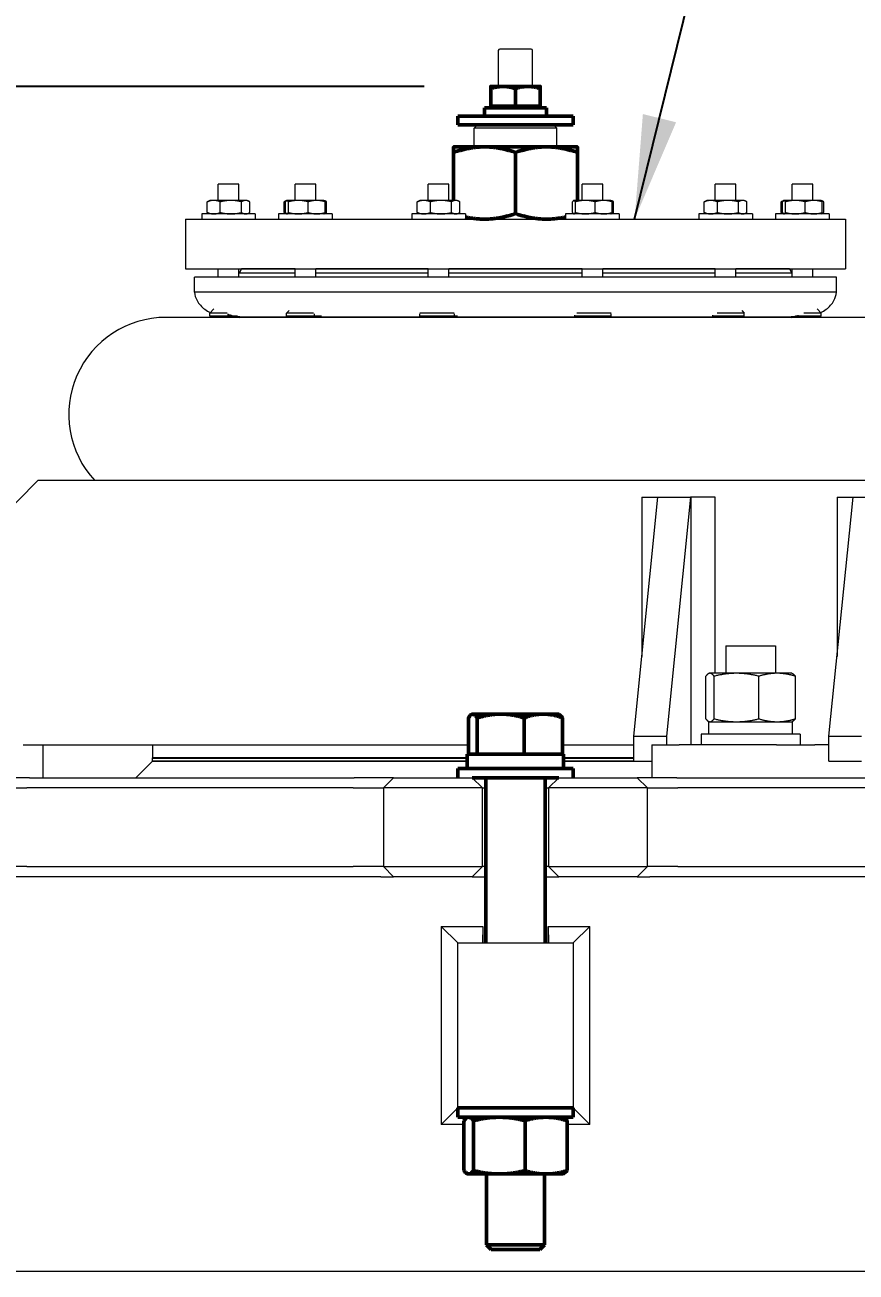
# Model space of a CAD drawing. Header units: inches. Extents: x 20 to 536, y 8 to 344.
# Drawn here: x 417.58 to 430.17, y 143.8 to 162.68 of the extents above; entities that cross this region are included whole.
import ezdxf

# ---------------------------------------------------------------- set-up
doc = ezdxf.new("R2010")
doc.units = ezdxf.units.IN
doc.header["$LTSCALE"] = 16
doc.header["$MEASUREMENT"] = 0
for name, color, linetype, lineweight in [('Dimension (ANSI)', 7, 'Continuous', 25), ('Symbol', 7, 'Continuous', 25), ('Visible (ANSI)', 7, 'Continuous', 50)]:
    doc.layers.add(name, color=color, linetype=linetype, lineweight=lineweight)
doc.styles.add('Standard D-E', font='arial.ttf')
doc.dimstyles.new('Default D-E$7', dxfattribs={"dimscale": 16, "dimtxt": 0.15, "dimasz": 0.098425, "dimexe": 0.125, "dimexo": 0.0625, "dimgap": 0.031496, "dimtad": 0, "dimtih": 1, "dimtoh": 1, "dimrnd": 1e-08, "dimzin": 4, "dimdsep": 46, "dimtxsty": 'Standard D-E', "dimcen": 0.09, "dimdle": 0.393701, "dimclrd": 256, "dimclre": 256, "dimclrt": 256, "dimadec": 0, "dimazin": 1, "dimtfac": 1, "dimtofl": 0, "dimtmove": 0, "dimatfit": 3, "dimfxl": 1, "dimtolj": 1, "dimtzin": 4, "dimlwd": -1, "dimlwe": -1, "dimarcsym": 0})
doc.dimstyles.new('in [mm] D-E NeptuneBenson', dxfattribs={"dimscale": 16, "dimtxt": 0.15, "dimasz": 0.098425, "dimexe": 0.125, "dimexo": 0.063, "dimgap": 0.031496, "dimtad": 0, "dimtih": 1, "dimtoh": 1, "dimdec": 4, "dimrnd": 1e-08, "dimzin": 3, "dimdsep": 46, "dimlunit": 5, "dimtxsty": 'Standard D-E', "dimcen": 0.09, "dimdle": 0.393701, "dimclrd": 256, "dimclre": 256, "dimclrt": 256, "dimadec": 1, "dimazin": 1, "dimtfac": 1, "dimtofl": 0, "dimtmove": 0, "dimatfit": 3, "dimfxl": 1, "dimfrac": 1, "dimtolj": 1, "dimtzin": 4, "dimlwd": -1, "dimlwe": -1, "dimarcsym": 0})

# ---------------------------------------------------------------- blocks, each defined once
blk = doc.blocks.new('*D27')
at = {"layer": 'Defpoints', "color": 0, "transparency": 16777216}
for p in [(353.894, 161.752), (424.634, 161.752), (399.432, 64.26)]:
    blk.add_point(p, dxfattribs=at)
at = {"layer": 'Dimension (ANSI)', "transparency": 16777216}
for p, q in [((423.626, 161.752), (351.894, 161.752)), ((353.894, 160.177), (353.894, 118.735)), ((353.894, 65.835), (353.894, 101.408)), ((398.424, 64.26), (351.894, 64.26))]:
    blk.add_line(p, q, dxfattribs=at)
for points in [[(353.632, 160.177), (354.157, 160.177), (353.894, 161.752)], [(353.632, 65.835), (354.157, 65.835), (353.894, 64.26)]]:
    blk.add_solid(points, dxfattribs=at)
at = {"layer": 'Dimension (ANSI)', "transparency": 16777216, "char_height": 2.4, "attachment_point": 5, "style": 'Standard D-E'}
for s, insert in [('\\A1; \\fArial|b0|i0;97{\\H1x;\\S1#2;} in', (353.894, 113.006)), ('\\A1;[2461.5 mm]{\\P\\fArial|b0|i0;SHIPPING HEIGHT\\P\\fArial|b0|i0;REF.}', (353.894, 104.342))]:
    blk.add_mtext(s, dxfattribs=dict(at, insert=insert))

msp = doc.modelspace()

# ---------------------------------------------------------------- linework, layer by layer
at = {"layer": 'Visible (ANSI)', "linetype": 'Continuous', "lineweight": 18}
for p, q in [((424.74907, 162.294933), (424.74907, 161.752164)), ((425.24845, 162.315813), (424.76995, 162.315813)), ((425.26933, 161.752164), (425.26933, 162.294933)), ((424.4342, 161.17016), (424.3842, 161.12016)), ((425.6342, 161.12016), (424.3842, 161.12016)), ((424.3842, 160.8373), (424.3842, 161.12016)), ((425.5842, 161.17016), (425.6342, 161.12016)), ((425.6342, 160.8373), (425.6342, 161.12016)), ((420.818784, 160.2733), (420.506284, 160.2733)), ((420.506284, 160.0263), (420.506284, 160.2733)), ((420.818784, 160.0263), (420.818784, 160.2733)), ((421.983469, 160.2733), (421.670969, 160.2733)), ((421.670969, 160.0263), (421.670969, 160.2733)), ((421.983469, 160.0263), (421.983469, 160.2733)), ((424.000764, 160.2733), (423.688264, 160.2733)), ((423.688264, 160.0263), (423.688264, 160.2733)), ((424.000764, 160.0263), (424.000764, 160.2733)), ((426.330135, 160.2733), (426.017635, 160.2733)), ((426.017635, 160.0263), (426.017635, 160.2733)), ((426.330135, 160.0263), (426.330135, 160.2733)), ((428.34743, 160.2733), (428.03493, 160.2733)), ((428.03493, 160.0263), (428.03493, 160.2733)), ((428.34743, 160.0263), (428.34743, 160.2733)), ((429.512116, 160.2733), (429.199616, 160.2733)), ((429.199616, 160.0263), (429.199616, 160.2733)), ((429.512116, 160.0263), (429.512116, 160.2733)), ((420.340266, 159.843607), (420.340266, 160.005993)), ((420.381034, 160.0263), (420.35784, 160.015485)), ((420.439205, 160.0263), (420.381034, 160.0263)), ((420.699277, 160.0263), (420.439205, 160.0263)), ((420.538143, 159.843607), (420.538143, 160.005993)), ((420.922606, 160.0263), (420.699277, 160.0263)), ((420.86041, 159.843607), (420.86041, 160.005993)), ((420.944034, 160.0263), (420.922606, 160.0263)), ((420.944034, 160.0263), (420.967227, 160.015485)), ((420.984801, 159.843607), (420.984801, 160.005993)), ((421.504952, 159.843607), (421.504952, 160.005993)), ((421.54329, 160.025168), (421.522526, 160.015485)), ((421.526914, 159.843607), (421.526914, 160.005993)), ((421.545719, 160.0263), (421.54329, 160.025168)), ((421.548128, 160.0263), (421.545719, 160.0263)), ((421.719494, 160.0263), (421.548128, 160.0263)), ((421.569341, 159.843607), (421.569341, 160.005993)), ((421.998586, 160.0263), (421.719494, 160.0263)), ((421.869647, 159.843607), (421.869647, 160.005993)), ((422.108719, 160.0263), (421.998586, 160.0263)), ((422.108719, 160.0263), (422.111148, 160.025168)), ((422.111148, 160.025168), (422.131913, 160.015485)), ((422.127525, 159.843607), (422.127525, 160.005993)), ((422.149487, 159.843607), (422.149487, 160.005993)), ((423.522247, 159.843607), (423.522247, 160.005993)), ((423.563014, 160.0263), (423.539821, 160.015485)), ((423.621185, 160.0263), (423.563014, 160.0263)), ((423.881257, 160.0263), (423.621185, 160.0263)), ((423.720124, 159.843607), (423.720124, 160.005993)), ((424.104586, 160.0263), (423.881257, 160.0263)), ((424.042391, 159.843607), (424.042391, 160.005993)), ((424.126014, 160.0263), (424.104586, 160.0263)), ((424.126014, 160.0263), (424.149207, 160.015485)), ((424.166781, 159.843607), (424.166781, 160.005993)), ((425.87358, 159.843607), (425.87358, 160.005993)), ((425.892385, 160.0263), (425.889956, 160.025168)), ((425.894794, 160.0263), (425.892385, 160.0263)), ((426.06616, 160.0263), (425.894794, 160.0263)), ((425.916007, 159.843607), (425.916007, 160.005993)), ((426.345252, 160.0263), (426.06616, 160.0263)), ((426.216313, 159.843607), (426.216313, 160.005993)), ((426.455385, 160.0263), (426.345252, 160.0263)), ((426.455385, 160.0263), (426.457815, 160.025168)), ((426.457815, 160.025168), (426.478579, 160.015485)), ((426.474191, 159.843607), (426.474191, 160.005993)), ((426.496153, 159.843607), (426.496153, 160.005993)), ((427.868913, 159.843607), (427.868913, 160.005993)), ((427.90968, 160.0263), (427.886487, 160.015485)), ((427.967851, 160.0263), (427.90968, 160.0263)), ((428.227923, 160.0263), (427.967851, 160.0263)), ((428.06679, 159.843607), (428.06679, 160.005993)), ((428.451252, 160.0263), (428.227923, 160.0263)), ((428.389057, 159.843607), (428.389057, 160.005993)), ((428.47268, 160.0263), (428.451252, 160.0263)), ((428.47268, 160.0263), (428.495874, 160.015485)), ((428.513448, 159.843607), (428.513448, 160.005993)), ((429.033599, 159.843607), (429.033599, 160.005993)), ((429.071937, 160.025168), (429.051173, 160.015485)), ((429.055561, 159.843607), (429.055561, 160.005993)), ((429.074366, 160.0263), (429.071937, 160.025168)), ((429.076774, 160.0263), (429.074366, 160.0263)), ((429.248141, 160.0263), (429.076774, 160.0263)), ((429.097988, 159.843607), (429.097988, 160.005993)), ((429.527232, 160.0263), (429.248141, 160.0263)), ((429.398293, 159.843607), (429.398293, 160.005993)), ((429.637366, 160.0263), (429.527232, 160.0263)), ((429.637366, 160.0263), (429.639795, 160.025168)), ((429.639795, 160.025168), (429.660559, 160.015485)), ((429.656171, 159.843607), (429.656171, 160.005993)), ((429.678133, 159.843607), (429.678133, 160.005993)), ((421.068534, 159.8233), (420.256534, 159.8233)), ((420.256534, 159.8233), (420.256534, 159.7433)), ((420.381034, 159.8233), (420.35784, 159.834116)), ((420.944034, 159.8233), (420.967227, 159.834116)), ((421.068534, 159.8233), (421.068534, 159.7433)), ((422.233219, 159.8233), (421.421219, 159.8233)), ((421.421219, 159.8233), (421.421219, 159.7433)), ((421.54329, 159.824433), (421.522526, 159.834116)), ((421.545719, 159.8233), (421.54329, 159.824433)), ((422.108719, 159.8233), (422.111148, 159.824433)), ((422.111148, 159.824433), (422.131913, 159.834116)), ((422.233219, 159.8233), (422.233219, 159.7433)), ((424.250514, 159.8233), (423.438514, 159.8233)), ((423.438514, 159.8233), (423.438514, 159.7433)), ((423.563014, 159.8233), (423.539821, 159.834116)), ((424.126014, 159.8233), (424.149207, 159.834116)), ((424.250514, 159.8233), (424.250514, 159.7433)), ((426.579885, 159.8233), (425.767885, 159.8233)), ((425.767885, 159.8233), (425.767885, 159.7433)), ((425.892385, 159.8233), (425.889956, 159.824433)), ((426.455385, 159.8233), (426.457815, 159.824433)), ((426.457815, 159.824433), (426.478579, 159.834116)), ((426.579885, 159.8233), (426.579885, 159.7433)), ((428.59718, 159.8233), (427.78518, 159.8233)), ((427.78518, 159.8233), (427.78518, 159.7433)), ((427.90968, 159.8233), (427.886487, 159.834116)), ((428.47268, 159.8233), (428.495874, 159.834116)), ((428.59718, 159.8233), (428.59718, 159.7433)), ((429.761866, 159.8233), (428.949866, 159.8233)), ((428.949866, 159.8233), (428.949866, 159.7433)), ((429.071937, 159.824433), (429.051173, 159.834116)), ((429.074366, 159.8233), (429.071937, 159.824433)), ((429.637366, 159.8233), (429.639795, 159.824433)), ((429.639795, 159.824433), (429.660559, 159.834116)), ((429.761866, 159.8233), (429.761866, 159.7433)), ((420.0092, 159.7433), (430.0092, 159.7433)), ((420.0092, 159.7433), (420.0092, 158.9933)), ((430.0092, 159.7433), (430.0092, 158.9933)), ((420.0092, 158.9933), (430.0092, 158.9933)), ((429.8692, 158.8653), (420.1492, 158.8653)), ((420.1492, 158.637103), (420.1492, 158.8653)), ((420.506284, 158.8653), (420.506284, 158.9933)), ((420.818784, 158.8653), (420.818784, 158.9933)), ((420.860091, 158.990161), (420.823037, 158.925982)), ((421.670969, 158.925982), (420.823037, 158.925982)), ((421.670969, 158.990161), (420.860091, 158.990161)), ((421.670969, 158.8653), (421.670969, 158.9933)), ((421.983469, 158.8653), (421.983469, 158.9933)), ((423.688264, 158.990161), (421.983469, 158.990161)), ((423.688264, 158.925982), (421.983469, 158.925982)), ((423.688264, 158.8653), (423.688264, 158.9933)), ((424.000764, 158.8653), (424.000764, 158.9933)), ((426.017635, 158.990161), (424.000764, 158.990161)), ((426.017635, 158.925982), (424.000764, 158.925982)), ((424.26595, 158.990161), (424.26595, 158.9933)), ((425.75245, 158.990161), (425.75245, 158.9933)), ((426.017635, 158.8653), (426.017635, 158.9933)), ((426.330135, 158.8653), (426.330135, 158.9933)), ((428.03493, 158.990161), (426.330135, 158.990161)), ((428.03493, 158.925982), (426.330135, 158.925982)), ((428.03493, 158.8653), (428.03493, 158.9933)), ((428.34743, 158.8653), (428.34743, 158.9933)), ((429.158309, 158.990161), (428.34743, 158.990161)), ((429.195362, 158.925982), (428.34743, 158.925982)), ((429.158309, 158.990161), (429.195362, 158.925982)), ((429.199616, 158.8653), (429.199616, 158.9933)), ((429.512116, 158.8653), (429.512116, 158.9933)), ((429.8692, 158.637103), (429.8692, 158.8653)), ((429.8692, 158.637103), (420.1492, 158.637103)), ((430.303521, 158.25614), (419.714879, 158.25614)), ((420.438538, 158.386368), (420.378534, 158.317341)), ((420.643114, 158.317341), (420.378534, 158.317341)), ((420.378534, 158.2733), (420.378534, 158.317341)), ((420.657555, 158.2733), (420.378534, 158.2733)), ((420.657555, 158.2733), (420.657555, 158.311707)), ((420.674, 158.2653), (420.79986, 158.2653)), ((420.740836, 158.2733), (420.680322, 158.2733)), ((420.740836, 158.285642), (420.740836, 158.2733)), ((420.798744, 158.2733), (420.740836, 158.2733)), ((420.845293, 158.2653), (421.882316, 158.2653)), ((421.57961, 158.359203), (421.543219, 158.317341)), ((421.952069, 158.317341), (421.543219, 158.317341)), ((421.543219, 158.2733), (421.543219, 158.317341)), ((421.964886, 158.2733), (421.543219, 158.2733)), ((421.964886, 158.2733), (421.964886, 158.311707)), ((422.031527, 158.2733), (421.964886, 158.2733)), ((422.006441, 158.2653), (423.802618, 158.2653)), ((422.031527, 158.285642), (422.031527, 158.2733)), ((422.069783, 158.2733), (422.031527, 158.2733)), ((423.560514, 158.2733), (423.560514, 158.309841)), ((424.087938, 158.2733), (423.560514, 158.2733)), ((424.08018, 158.317341), (423.561179, 158.317341)), ((423.972177, 158.2653), (426.046223, 158.2653)), ((424.087938, 158.2733), (424.087938, 158.311707)), ((424.120083, 158.2733), (424.087938, 158.2733)), ((424.120083, 158.285642), (424.120083, 158.2733)), ((424.128436, 158.2733), (424.120083, 158.2733)), ((425.900893, 158.288149), (425.900893, 158.2733)), ((426.457842, 158.2733), (425.900893, 158.2733)), ((426.457221, 158.317341), (425.93822, 158.317341)), ((426.215781, 158.2653), (428.011958, 158.2653)), ((426.457842, 158.2733), (426.457842, 158.311707)), ((427.993913, 158.288149), (427.993913, 158.2733)), ((428.47518, 158.2733), (427.993913, 158.2733)), ((428.47518, 158.317341), (428.066331, 158.317341)), ((428.136083, 158.2653), (429.173107, 158.2653)), ((428.43879, 158.359203), (428.47518, 158.317341)), ((428.47518, 158.2733), (428.47518, 158.317341)), ((429.21854, 158.2653), (429.3444, 158.2653)), ((429.287182, 158.2733), (429.250167, 158.2733)), ((429.287182, 158.288149), (429.287182, 158.2733)), ((429.639866, 158.2733), (429.287182, 158.2733)), ((429.639866, 158.317341), (429.375286, 158.317341)), ((429.579862, 158.386368), (429.639866, 158.317341)), ((429.639866, 158.2733), (429.639866, 158.317341)), ((415.311208, 153.28516), (417.774064, 155.78516)), ((441.018138, 155.78516), (417.774064, 155.78516)), ((426.80209, 151.91516), (427.166174, 155.53516)), ((426.923577, 155.53516), (427.166174, 155.53516)), ((426.923577, 155.53516), (426.923577, 153.123079)), ((427.166174, 155.53516), (427.658745, 155.53516)), ((427.658745, 155.53516), (427.294661, 151.91516)), ((427.670338, 155.53516), (427.658745, 155.53516)), ((428.031863, 155.53516), (427.670338, 155.53516)), ((427.670338, 151.78516), (427.670338, 155.53516)), ((428.031863, 152.86716), (428.031863, 155.53516)), ((429.757518, 151.91516), (430.121602, 155.53516)), ((429.879005, 155.53516), (430.121602, 155.53516)), ((429.879005, 155.53516), (429.879005, 153.123079)), ((430.121602, 155.53516), (430.614173, 155.53516)), ((428.195029, 153.28516), (428.945029, 153.28516)), ((428.195029, 153.28516), (428.195029, 152.86716)), ((428.945029, 153.28516), (428.945029, 152.86716)), ((427.891865, 152.178247), (427.891865, 152.822074)), ((427.945029, 152.86716), (427.935388, 152.862664)), ((427.954524, 152.86716), (427.945029, 152.86716)), ((428.356267, 152.86716), (427.954524, 152.86716)), ((428.017184, 152.178247), (428.017184, 152.822074)), ((428.971772, 152.86716), (428.356267, 152.86716)), ((428.695349, 152.178247), (428.695349, 152.822074)), ((429.195029, 152.86716), (428.971772, 152.86716)), ((429.195029, 152.86716), (429.204671, 152.862664)), ((429.248194, 152.178247), (429.248194, 152.822074)), ((427.945029, 152.13316), (427.935388, 152.137656)), ((427.937529, 152.13316), (429.202529, 152.13316)), ((427.937529, 151.94516), (427.937529, 152.13316)), ((429.195029, 152.13316), (429.204671, 152.137656)), ((429.202529, 151.94516), (429.202529, 152.13316)), ((426.80209, 151.91516), (427.294661, 151.91516)), ((426.80209, 151.53516), (426.80209, 151.91516)), ((427.294661, 151.91516), (427.294661, 151.78516)), ((429.320029, 151.94516), (427.820029, 151.94516)), ((427.820029, 151.94516), (427.820029, 151.78516)), ((429.320029, 151.94516), (429.320029, 151.78516)), ((429.757518, 151.91516), (430.250089, 151.91516)), ((429.757518, 151.53516), (429.757518, 151.91516)), ((417.552407, 151.78516), (424.296897, 151.78516)), ((417.852948, 151.78516), (417.852948, 151.28516)), ((419.5092, 151.78516), (419.5092, 151.57516)), ((425.721503, 151.78516), (426.80209, 151.78516)), ((427.072561, 151.78516), (427.486692, 151.78516)), ((427.072561, 151.78516), (427.072561, 151.28516)), ((428.964406, 151.78516), (427.486692, 151.78516)), ((428.964406, 151.78516), (429.542846, 151.78516)), ((429.757518, 151.78516), (429.542846, 151.78516)), ((419.5092, 151.53516), (419.2592, 151.28516)), ((424.2797, 151.58516), (419.5092, 151.58516)), ((419.5092, 151.53516), (419.5092, 151.58516)), ((424.2797, 151.57516), (419.5092, 151.57516)), ((419.5092, 151.53516), (424.2797, 151.53516)), ((419.5092, 151.53516), (424.2797, 151.53516)), ((424.2797, 151.53516), (419.5092, 151.53516)), ((426.80209, 151.58516), (425.7387, 151.58516)), ((426.80209, 151.57516), (425.7387, 151.57516)), ((425.7387, 151.53516), (426.80209, 151.53516)), ((425.7387, 151.53516), (426.80209, 151.53516)), ((426.80209, 151.53516), (425.7387, 151.53516)), ((426.80209, 151.53516), (427.072561, 151.53516)), ((429.757518, 151.53516), (430.250089, 151.53516)), ((417.646901, 151.28516), (416.861273, 151.28516)), ((417.646901, 151.28516), (422.565665, 151.28516)), ((423.1642, 151.28516), (422.565665, 151.28516)), ((423.0092, 151.13016), (423.1642, 151.28516)), ((423.1642, 151.28516), (423.980906, 151.28516)), ((423.980906, 151.28516), (424.256873, 151.28516)), ((424.256873, 151.28516), (424.3542, 151.28516)), ((424.5092, 151.13016), (424.3542, 151.28516)), ((425.5092, 151.13016), (425.6642, 151.28516)), ((425.6642, 151.28516), (425.761527, 151.28516)), ((425.761527, 151.28516), (426.037494, 151.28516)), ((426.037494, 151.28516), (426.8542, 151.28516)), ((427.452734, 151.28516), (426.8542, 151.28516)), ((427.0092, 151.13016), (426.8542, 151.28516)), ((427.452734, 151.28516), (432.371499, 151.28516)), ((417.006925, 151.13016), (417.606641, 151.13016)), ((422.552303, 151.13016), (417.606641, 151.13016)), ((422.552303, 151.13016), (423.0092, 151.13016)), ((423.975716, 151.13016), (423.0092, 151.13016)), ((423.0092, 151.13016), (423.0092, 149.94016)), ((424.253075, 151.13016), (423.975716, 151.13016)), ((424.5092, 151.13016), (424.253075, 151.13016)), ((424.5092, 151.13016), (424.5617, 151.13016)), ((424.5092, 149.94016), (424.5092, 151.13016)), ((425.4567, 151.13016), (425.5092, 151.13016)), ((425.765324, 151.13016), (425.5092, 151.13016)), ((425.5092, 151.13016), (425.5092, 149.94016)), ((426.042684, 151.13016), (425.765324, 151.13016)), ((427.0092, 151.13016), (426.042684, 151.13016)), ((427.0092, 151.13016), (427.466096, 151.13016)), ((427.0092, 149.94016), (427.0092, 151.13016)), ((432.411759, 151.13016), (427.466096, 151.13016)), ((417.606641, 149.94016), (417.006925, 149.94016)), ((417.606641, 149.94016), (422.552303, 149.94016)), ((423.0092, 149.94016), (422.552303, 149.94016)), ((423.0092, 149.94016), (423.975716, 149.94016)), ((423.0092, 149.94016), (423.1642, 149.78516)), ((423.975716, 149.94016), (424.253075, 149.94016)), ((424.253075, 149.94016), (424.5092, 149.94016)), ((424.5092, 149.94016), (424.3542, 149.78516)), ((424.5617, 149.94016), (424.5092, 149.94016)), ((425.5092, 149.94016), (425.4567, 149.94016)), ((425.5092, 149.94016), (425.765324, 149.94016)), ((425.5092, 149.94016), (425.6642, 149.78516)), ((425.765324, 149.94016), (426.042684, 149.94016)), ((426.042684, 149.94016), (427.0092, 149.94016)), ((427.0092, 149.94016), (426.8542, 149.78516)), ((427.466096, 149.94016), (427.0092, 149.94016)), ((427.466096, 149.94016), (432.411759, 149.94016)), ((422.971892, 149.78516), (417.20055, 149.78516)), ((422.971892, 149.78516), (423.1642, 149.78516)), ((423.980906, 149.78516), (423.1642, 149.78516)), ((424.256873, 149.78516), (423.980906, 149.78516)), ((424.3542, 149.78516), (424.256873, 149.78516)), ((424.3542, 149.78516), (424.5617, 149.78516)), ((425.4567, 149.78516), (425.6642, 149.78516)), ((425.761527, 149.78516), (425.6642, 149.78516)), ((426.037494, 149.78516), (425.761527, 149.78516)), ((426.8542, 149.78516), (426.037494, 149.78516)), ((426.8542, 149.78516), (427.046508, 149.78516)), ((432.817849, 149.78516), (427.046508, 149.78516)), ((423.884298, 149.035063), (423.884298, 146.035258)), ((423.884298, 149.035063), (424.513546, 149.035063)), ((423.884298, 149.035063), (424.1342, 148.78516)), ((424.513546, 149.035063), (424.5092, 148.78516)), ((424.513546, 149.035063), (424.513546, 148.78516)), ((425.504853, 149.035063), (425.5092, 148.78516)), ((425.504853, 148.78516), (425.504853, 149.035063)), ((425.504853, 149.035063), (426.134102, 149.035063)), ((426.134102, 149.035063), (425.8842, 148.78516)), ((426.134102, 146.035258), (426.134102, 149.035063)), ((424.1342, 148.78516), (425.8842, 148.78516)), ((424.1342, 146.28516), (424.1342, 148.78516)), ((425.8842, 148.78516), (425.8842, 146.28516)), ((423.884298, 146.035258), (424.1342, 146.28516)), ((425.8842, 146.28516), (424.1342, 146.28516)), ((426.134102, 146.035258), (425.8842, 146.28516)), ((424.22849, 146.035258), (423.884298, 146.035258)), ((426.134102, 146.035258), (425.78991, 146.035258)), ((396.507869, 143.81641), (447.382772, 143.81641))]:
    msp.add_line(p, q, dxfattribs=at)
at = {"layer": 'Visible (ANSI)'}
for p, q in [((424.8217, 161.752164), (424.6342, 161.752164)), ((424.6342, 161.454164), (424.6342, 161.718671)), ((425.1967, 161.752164), (424.8217, 161.752164)), ((425.0092, 161.454164), (425.0092, 161.718671)), ((425.3842, 161.752164), (425.1967, 161.752164)), ((425.3842, 161.454164), (425.3842, 161.718671)), ((424.8217, 161.454164), (424.6342, 161.454164)), ((424.6342, 161.454164), (424.6342, 161.42916)), ((425.0092, 161.454164), (424.8217, 161.454164)), ((425.1967, 161.454164), (425.0092, 161.454164)), ((425.3842, 161.454164), (425.1967, 161.454164)), ((425.3842, 161.454164), (425.3842, 161.42916)), ((425.8842, 161.30416), (424.1342, 161.30416)), ((424.1342, 161.30416), (424.1342, 161.17016)), ((424.537849, 161.42916), (425.480551, 161.42916)), ((424.537849, 161.42916), (424.537849, 161.30416)), ((425.480551, 161.42916), (425.480551, 161.30416)), ((425.8842, 161.30416), (425.8842, 161.17016)), ((425.8842, 161.17016), (424.1342, 161.17016)), ((424.54045, 160.8373), (424.0717, 160.8373)), ((424.0717, 160.753566), (424.0717, 160.0263)), ((425.47795, 160.8373), (424.54045, 160.8373)), ((425.0092, 160.753566), (425.0092, 159.827034)), ((425.9467, 160.8373), (425.47795, 160.8373)), ((425.9467, 160.753566), (425.9467, 160.0263)), ((424.3532, 152.248789), (424.342851, 152.242814)), ((424.363388, 152.248789), (424.3532, 152.248789)), ((424.786031, 152.248789), (424.363388, 152.248789)), ((425.431842, 152.248789), (424.786031, 152.248789)), ((425.6652, 152.248789), (425.431842, 152.248789)), ((425.6652, 152.248789), (425.675549, 152.242814)), ((424.296897, 151.644789), (424.296897, 152.190198)), ((424.429879, 151.644789), (424.429879, 152.190198)), ((425.142182, 151.644789), (425.142182, 152.190198)), ((425.721503, 151.644789), (425.721503, 152.190198)), ((424.2797, 151.644785), (425.7387, 151.644785)), ((424.2797, 151.644785), (424.2797, 151.425785)), ((424.363388, 151.644789), (424.296897, 151.644789)), ((424.3532, 151.644789), (424.3532, 151.644785)), ((424.429879, 151.644789), (424.363388, 151.644789)), ((424.786031, 151.644789), (424.429879, 151.644789)), ((425.142182, 151.644789), (424.786031, 151.644789)), ((425.431842, 151.644789), (425.142182, 151.644789)), ((425.721503, 151.644789), (425.431842, 151.644789)), ((425.6652, 151.644789), (425.6652, 151.644785)), ((425.7387, 151.644785), (425.7387, 151.425785)), ((425.8842, 151.425785), (424.1342, 151.425785)), ((424.1342, 151.28516), (424.1342, 151.425785)), ((424.3542, 151.28516), (425.6642, 151.28516)), ((424.5617, 151.28516), (424.5617, 148.78516)), ((425.4567, 151.28516), (425.4567, 148.78516)), ((425.8842, 151.28516), (425.8842, 151.425785)), ((425.8842, 146.28516), (424.1342, 146.28516)), ((424.1342, 146.144535), (424.1342, 146.28516)), ((425.8842, 146.144535), (425.8842, 146.28516)), ((424.1342, 146.144535), (425.8842, 146.144535)), ((424.22849, 145.337403), (424.22849, 146.092668)), ((424.2902, 146.144535), (424.278857, 146.139246)), ((424.374243, 145.337403), (424.374243, 146.092668)), ((425.154953, 145.337403), (425.154953, 146.092668)), ((425.7282, 146.144535), (425.739543, 146.139246)), ((425.78991, 145.337403), (425.78991, 146.092668)), ((424.2902, 145.285535), (424.278857, 145.290825)), ((424.2902, 145.285535), (424.301367, 145.285535)), ((424.301367, 145.285535), (424.764598, 145.285535)), ((424.5717, 145.285535), (424.5717, 144.2109)), ((424.764598, 145.285535), (425.472432, 145.285535)), ((425.4467, 145.285535), (425.4467, 144.2109)), ((425.472432, 145.285535), (425.7282, 145.285535)), ((425.7282, 145.285535), (425.739543, 145.290825)), ((424.5717, 144.2109), (425.4467, 144.2109)), ((424.639861, 144.144785), (424.5717, 144.2109)), ((425.378539, 144.144785), (424.639861, 144.144785)), ((425.378539, 144.144785), (425.4467, 144.2109))]:
    msp.add_line(p, q, dxfattribs=at)
at = {"layer": 'Visible (ANSI)', "linetype": 'Continuous', "lineweight": 18}
for centre, radius, start, end in [((424.76995, 162.294933), 0.02088, 90, 180), ((425.24845, 162.294933), 0.02088, 0, 90), ((420.889749, 158.80575), 0.1375, 119.0239117, 121.0716535), ((429.128651, 158.80575), 0.1375, 58.9283465, 60.9760883), ((420.437713, 158.6523), 0.288913, 183.0153263, 209.3417204), ((429.580687, 158.6523), 0.288913, 330.6582796, 356.9846737), ((420.551333, 158.71617), 0.419254, 209.3417204, 233.6149039), ((429.467067, 158.71617), 0.419254, 306.3850961, 330.6582796), ((419.714879, 156.78522), 1.47092, 90, 222.8348312), ((420.625524, 158.816855), 0.544322, 233.6149039, 244.0462058), ((420.674, 158.975678), 0.710378, 261.3931072, 270), ((420.788069, 158.672407), 0.418848, 276.3630578, 283.5982249), ((429.230331, 158.672407), 0.418848, 256.4017751, 263.6369422), ((429.3444, 158.975678), 0.710378, 270, 278.6068928), ((429.392875, 158.816855), 0.544322, 295.9537942, 306.3850961)]:
    msp.add_arc(centre, radius, start, end, dxfattribs=at)
at = {"layer": 'Visible (ANSI)'}
for points, weights in [([(424.6342, 161.718671), (424.6342, 161.752164), (424.6342, 161.752164)], [1, 1.0379548493, 1]), ([(424.8217, 161.752164), (424.734681, 161.752164), (424.6342, 161.718671)], [1, 1.0379548493, 1]), ([(425.0092, 161.718671), (424.908719, 161.752164), (424.8217, 161.752164)], [1, 1.0379548493, 1]), ([(425.1967, 161.752164), (425.109681, 161.752164), (425.0092, 161.718671)], [1, 1.0379548493, 1]), ([(425.3842, 161.718671), (425.283719, 161.752164), (425.1967, 161.752164)], [1, 1.0379548493, 1]), ([(425.3842, 161.752164), (425.3842, 161.752164), (425.3842, 161.718671)], [1, 1.0379548493, 1]), ([(424.0717, 160.753566), (424.0717, 160.8373), (424.0717, 160.8373)], [1, 1.0379548493, 1]), ([(424.54045, 160.8373), (424.322902, 160.8373), (424.0717, 160.753566)], [1, 1.0379548493, 1]), ([(425.0092, 160.753566), (424.757997, 160.8373), (424.54045, 160.8373)], [1, 1.0379548493, 1]), ([(425.47795, 160.8373), (425.260402, 160.8373), (425.0092, 160.753566)], [1, 1.0379548493, 1]), ([(425.9467, 160.753566), (425.695497, 160.8373), (425.47795, 160.8373)], [1, 1.0379548493, 1]), ([(425.9467, 160.8373), (425.9467, 160.8373), (425.9467, 160.753566)], [1, 1.0379548493, 1]), ([(424.250514, 159.776778), (424.399831, 159.7433), (424.54045, 159.7433)], [1.01753550896, 1.02420847105, 1]), ([(424.54045, 159.7433), (424.757997, 159.7433), (425.0092, 159.827034)], [1, 1.0379548493, 1]), ([(425.0092, 159.827034), (425.260402, 159.7433), (425.47795, 159.7433)], [1, 1.0379548493, 1]), ([(425.47795, 159.7433), (425.618569, 159.7433), (425.767885, 159.776778)], [1, 1.02420847105, 1.01753550896]), ([(424.363388, 152.248789), (424.332529, 152.248789), (424.296897, 152.190198)], [1, 1.0379548493, 1]), ([(424.429879, 152.190198), (424.394247, 152.248789), (424.363388, 152.248789)], [1, 1.0379548493, 1]), ([(424.786031, 152.248789), (424.62074, 152.248789), (424.429879, 152.190198)], [1, 1.0379548493, 1]), ([(425.142182, 152.190198), (424.951321, 152.248789), (424.786031, 152.248789)], [1, 1.0379548493, 1]), ([(425.431842, 152.248789), (425.297411, 152.248789), (425.142182, 152.190198)], [1, 1.0379548493, 1]), ([(425.721503, 152.190198), (425.566274, 152.248789), (425.431842, 152.248789)], [1, 1.0379548493, 1]), ([(425.675549, 152.242814), (425.697055, 152.230398), (425.721503, 152.190198)], [1.01657159114, 1.02573438582, 1]), ([(424.301367, 146.144535), (424.267544, 146.144535), (424.22849, 146.092668)], [1, 1.0379548493, 1]), ([(424.374243, 146.092668), (424.335189, 146.144535), (424.301367, 146.144535)], [1, 1.0379548493, 1]), ([(424.764598, 146.144535), (424.583434, 146.144535), (424.374243, 146.092668)], [1, 1.0379548493, 1]), ([(425.154953, 146.092668), (424.945763, 146.144535), (424.764598, 146.144535)], [1, 1.0379548493, 1]), ([(425.472432, 146.144535), (425.325089, 146.144535), (425.154953, 146.092668)], [1, 1.0379548493, 1]), ([(425.78991, 146.092668), (425.619774, 146.144535), (425.472432, 146.144535)], [1, 1.0379548493, 1]), ([(425.739543, 146.139246), (425.763114, 146.128255), (425.78991, 146.092668)], [1.01657159114, 1.02573438582, 1]), ([(424.22849, 145.337403), (424.267544, 145.285535), (424.301367, 145.285535)], [1, 1.0379548493, 1]), ([(424.301367, 145.285535), (424.335189, 145.285535), (424.374243, 145.337403)], [1, 1.0379548493, 1]), ([(424.374243, 145.337403), (424.583434, 145.285535), (424.764598, 145.285535)], [1, 1.0379548493, 1]), ([(424.764598, 145.285535), (424.945763, 145.285535), (425.154953, 145.337403)], [1, 1.0379548493, 1]), ([(425.154953, 145.337403), (425.325089, 145.285535), (425.472432, 145.285535)], [1, 1.0379548493, 1]), ([(425.472432, 145.285535), (425.619774, 145.285535), (425.78991, 145.337403)], [1, 1.0379548493, 1]), ([(425.78991, 145.337403), (425.763114, 145.301816), (425.739543, 145.290825)], [1, 1.02573438582, 1.01657159114])]:
    msp.add_rational_spline(points, weights, degree=2, dxfattribs=at)
at = {"layer": 'Visible (ANSI)', "linetype": 'Continuous', "lineweight": 18}
for points, weights in [([(420.439205, 160.0263), (420.393287, 160.0263), (420.340266, 160.005993)], [1, 1.0379548493, 1]), ([(420.340266, 160.005993), (420.349337, 160.01152), (420.35784, 160.015485)], [1, 1.01005189042, 1.01477953359]), ([(420.538143, 160.005993), (420.485122, 160.0263), (420.439205, 160.0263)], [1, 1.0379548493, 1]), ([(420.699277, 160.0263), (420.624494, 160.0263), (420.538143, 160.005993)], [1, 1.0379548493, 1]), ([(420.86041, 160.005993), (420.774059, 160.0263), (420.699277, 160.0263)], [1, 1.0379548493, 1]), ([(420.922606, 160.0263), (420.893741, 160.0263), (420.86041, 160.005993)], [1, 1.0379548493, 1]), ([(420.984801, 160.005993), (420.951471, 160.0263), (420.922606, 160.0263)], [1, 1.0379548493, 1]), ([(421.532908, 160.015485), (421.519382, 160.01152), (421.504952, 160.005993)], [1.01477953359, 1.01005189042, 1]), ([(421.504952, 160.005993), (421.514023, 160.01152), (421.522526, 160.015485)], [1, 1.01005189042, 1.01477953359]), ([(421.548128, 160.0263), (421.538282, 160.0263), (421.526914, 160.005993)], [1, 1.0379548493, 1]), ([(421.569341, 160.005993), (421.557973, 160.0263), (421.548128, 160.0263)], [1, 1.0379548493, 1]), ([(421.719494, 160.0263), (421.649808, 160.0263), (421.569341, 160.005993)], [1, 1.0379548493, 1]), ([(421.869647, 160.005993), (421.78918, 160.0263), (421.719494, 160.0263)], [1, 1.0379548493, 1]), ([(421.998586, 160.0263), (421.938745, 160.0263), (421.869647, 160.005993)], [1, 1.0379548493, 1]), ([(422.127525, 160.005993), (422.058426, 160.0263), (421.998586, 160.0263)], [1, 1.0379548493, 1]), ([(422.111148, 160.025168), (422.118784, 160.021607), (422.127525, 160.005993)], [1.01375847525, 1.02892942038, 1]), ([(422.149487, 160.005993), (422.131913, 160.016701), (422.116156, 160.02167)], [1, 1.01965956375, 1.01895290532]), ([(423.621185, 160.0263), (423.575268, 160.0263), (423.522247, 160.005993)], [1, 1.0379548493, 1]), ([(423.522247, 160.005993), (423.531318, 160.01152), (423.539821, 160.015485)], [1, 1.01005189042, 1.01477953359]), ([(423.720124, 160.005993), (423.667103, 160.0263), (423.621185, 160.0263)], [1, 1.0379548493, 1]), ([(423.881257, 160.0263), (423.806475, 160.0263), (423.720124, 160.005993)], [1, 1.0379548493, 1]), ([(424.042391, 160.005993), (423.95604, 160.0263), (423.881257, 160.0263)], [1, 1.0379548493, 1]), ([(424.104586, 160.0263), (424.075721, 160.0263), (424.042391, 160.005993)], [1, 1.0379548493, 1]), ([(424.166781, 160.005993), (424.133451, 160.0263), (424.104586, 160.0263)], [1, 1.0379548493, 1]), ([(425.894794, 160.0263), (425.884948, 160.0263), (425.87358, 160.005993)], [1, 1.0379548493, 1]), ([(425.916007, 160.005993), (425.904639, 160.0263), (425.894794, 160.0263)], [1, 1.0379548493, 1]), ([(426.06616, 160.0263), (425.996474, 160.0263), (425.916007, 160.005993)], [1, 1.0379548493, 1]), ([(426.216313, 160.005993), (426.135846, 160.0263), (426.06616, 160.0263)], [1, 1.0379548493, 1]), ([(426.345252, 160.0263), (426.285411, 160.0263), (426.216313, 160.005993)], [1, 1.0379548493, 1]), ([(426.474191, 160.005993), (426.405093, 160.0263), (426.345252, 160.0263)], [1, 1.0379548493, 1]), ([(426.457815, 160.025168), (426.46545, 160.021607), (426.474191, 160.005993)], [1.01375847525, 1.02892942038, 1]), ([(426.496153, 160.005993), (426.478579, 160.016701), (426.462823, 160.02167)], [1, 1.01965956375, 1.01895290532]), ([(427.967851, 160.0263), (427.921934, 160.0263), (427.868913, 160.005993)], [1, 1.0379548493, 1]), ([(427.868913, 160.005993), (427.877984, 160.01152), (427.886487, 160.015485)], [1, 1.01005189042, 1.01477953359]), ([(428.06679, 160.005993), (428.013769, 160.0263), (427.967851, 160.0263)], [1, 1.0379548493, 1]), ([(428.227923, 160.0263), (428.153141, 160.0263), (428.06679, 160.005993)], [1, 1.0379548493, 1]), ([(428.389057, 160.005993), (428.302706, 160.0263), (428.227923, 160.0263)], [1, 1.0379548493, 1]), ([(428.451252, 160.0263), (428.422387, 160.0263), (428.389057, 160.005993)], [1, 1.0379548493, 1]), ([(428.513448, 160.005993), (428.480117, 160.0263), (428.451252, 160.0263)], [1, 1.0379548493, 1]), ([(429.061555, 160.015485), (429.048029, 160.01152), (429.033599, 160.005993)], [1.01477953359, 1.01005189042, 1]), ([(429.033599, 160.005993), (429.04267, 160.01152), (429.051173, 160.015485)], [1, 1.01005189042, 1.01477953359]), ([(429.076774, 160.0263), (429.066929, 160.0263), (429.055561, 160.005993)], [1, 1.0379548493, 1]), ([(429.097988, 160.005993), (429.08662, 160.0263), (429.076774, 160.0263)], [1, 1.0379548493, 1]), ([(429.248141, 160.0263), (429.178455, 160.0263), (429.097988, 160.005993)], [1, 1.0379548493, 1]), ([(429.398293, 160.005993), (429.317827, 160.0263), (429.248141, 160.0263)], [1, 1.0379548493, 1]), ([(429.527232, 160.0263), (429.467392, 160.0263), (429.398293, 160.005993)], [1, 1.0379548493, 1]), ([(429.656171, 160.005993), (429.587073, 160.0263), (429.527232, 160.0263)], [1, 1.0379548493, 1]), ([(429.639795, 160.025168), (429.64743, 160.021607), (429.656171, 160.005993)], [1.01375847525, 1.02892942038, 1]), ([(429.678133, 160.005993), (429.660559, 160.016701), (429.644803, 160.02167)], [1, 1.01965956375, 1.01895290532]), ([(420.35784, 159.834116), (420.349337, 159.838081), (420.340266, 159.843607)], [1.01477953359, 1.01005189042, 1]), ([(420.340266, 159.843607), (420.393287, 159.8233), (420.439205, 159.8233)], [1, 1.0379548493, 1]), ([(420.439205, 159.8233), (420.485122, 159.8233), (420.538143, 159.843607)], [1, 1.0379548493, 1]), ([(420.538143, 159.843607), (420.624494, 159.8233), (420.699277, 159.8233)], [1, 1.0379548493, 1]), ([(420.699277, 159.8233), (420.774059, 159.8233), (420.86041, 159.843607)], [1, 1.0379548493, 1]), ([(420.86041, 159.843607), (420.893741, 159.8233), (420.922606, 159.8233)], [1, 1.0379548493, 1]), ([(420.922606, 159.8233), (420.951471, 159.8233), (420.984801, 159.843607)], [1, 1.0379548493, 1]), ([(421.504952, 159.843607), (421.519382, 159.838081), (421.532908, 159.834116)], [1, 1.01005189042, 1.01477953359]), ([(421.522526, 159.834116), (421.514023, 159.838081), (421.504952, 159.843607)], [1.01477953359, 1.01005189042, 1]), ([(421.526914, 159.843607), (421.538282, 159.8233), (421.548128, 159.8233)], [1, 1.0379548493, 1]), ([(421.548128, 159.8233), (421.557973, 159.8233), (421.569341, 159.843607)], [1, 1.0379548493, 1]), ([(421.569341, 159.843607), (421.649808, 159.8233), (421.719494, 159.8233)], [1, 1.0379548493, 1]), ([(421.719494, 159.8233), (421.78918, 159.8233), (421.869647, 159.843607)], [1, 1.0379548493, 1]), ([(421.869647, 159.843607), (421.938745, 159.8233), (421.998586, 159.8233)], [1, 1.0379548493, 1]), ([(421.998586, 159.8233), (422.058426, 159.8233), (422.127525, 159.843607)], [1, 1.0379548493, 1]), ([(422.127525, 159.843607), (422.118784, 159.827993), (422.111148, 159.824433)], [1, 1.02892942038, 1.01375847525]), ([(422.116156, 159.827931), (422.131913, 159.8329), (422.149487, 159.843607)], [1.01895290532, 1.01965956375, 1]), ([(423.539821, 159.834116), (423.531318, 159.838081), (423.522247, 159.843607)], [1.01477953359, 1.01005189042, 1]), ([(423.522247, 159.843607), (423.575268, 159.8233), (423.621185, 159.8233)], [1, 1.0379548493, 1]), ([(423.621185, 159.8233), (423.667103, 159.8233), (423.720124, 159.843607)], [1, 1.0379548493, 1]), ([(423.720124, 159.843607), (423.806475, 159.8233), (423.881257, 159.8233)], [1, 1.0379548493, 1]), ([(423.881257, 159.8233), (423.95604, 159.8233), (424.042391, 159.843607)], [1, 1.0379548493, 1]), ([(424.042391, 159.843607), (424.075721, 159.8233), (424.104586, 159.8233)], [1, 1.0379548493, 1]), ([(424.104586, 159.8233), (424.133451, 159.8233), (424.166781, 159.843607)], [1, 1.0379548493, 1]), ([(425.87358, 159.843607), (425.884948, 159.8233), (425.894794, 159.8233)], [1, 1.0379548493, 1]), ([(425.894794, 159.8233), (425.904639, 159.8233), (425.916007, 159.843607)], [1, 1.0379548493, 1]), ([(425.916007, 159.843607), (425.996474, 159.8233), (426.06616, 159.8233)], [1, 1.0379548493, 1]), ([(426.06616, 159.8233), (426.135846, 159.8233), (426.216313, 159.843607)], [1, 1.0379548493, 1]), ([(426.216313, 159.843607), (426.285411, 159.8233), (426.345252, 159.8233)], [1, 1.0379548493, 1]), ([(426.345252, 159.8233), (426.405093, 159.8233), (426.474191, 159.843607)], [1, 1.0379548493, 1]), ([(426.474191, 159.843607), (426.46545, 159.827993), (426.457815, 159.824433)], [1, 1.02892942038, 1.01375847525]), ([(426.462823, 159.827931), (426.478579, 159.8329), (426.496153, 159.843607)], [1.01895290532, 1.01965956375, 1]), ([(427.886487, 159.834116), (427.877984, 159.838081), (427.868913, 159.843607)], [1.01477953359, 1.01005189042, 1]), ([(427.868913, 159.843607), (427.921934, 159.8233), (427.967851, 159.8233)], [1, 1.0379548493, 1]), ([(427.967851, 159.8233), (428.013769, 159.8233), (428.06679, 159.843607)], [1, 1.0379548493, 1]), ([(428.06679, 159.843607), (428.153141, 159.8233), (428.227923, 159.8233)], [1, 1.0379548493, 1]), ([(428.227923, 159.8233), (428.302706, 159.8233), (428.389057, 159.843607)], [1, 1.0379548493, 1]), ([(428.389057, 159.843607), (428.422387, 159.8233), (428.451252, 159.8233)], [1, 1.0379548493, 1]), ([(428.451252, 159.8233), (428.480117, 159.8233), (428.513448, 159.843607)], [1, 1.0379548493, 1]), ([(429.051173, 159.834116), (429.04267, 159.838081), (429.033599, 159.843607)], [1.01477953359, 1.01005189042, 1]), ([(429.033599, 159.843607), (429.048029, 159.838081), (429.061555, 159.834116)], [1, 1.01005189042, 1.01477953359]), ([(429.055561, 159.843607), (429.066929, 159.8233), (429.076774, 159.8233)], [1, 1.0379548493, 1]), ([(429.076774, 159.8233), (429.08662, 159.8233), (429.097988, 159.843607)], [1, 1.0379548493, 1]), ([(429.097988, 159.843607), (429.178455, 159.8233), (429.248141, 159.8233)], [1, 1.0379548493, 1]), ([(429.248141, 159.8233), (429.317827, 159.8233), (429.398293, 159.843607)], [1, 1.0379548493, 1]), ([(429.398293, 159.843607), (429.467392, 159.8233), (429.527232, 159.8233)], [1, 1.0379548493, 1]), ([(429.527232, 159.8233), (429.587073, 159.8233), (429.656171, 159.843607)], [1, 1.0379548493, 1]), ([(429.656171, 159.843607), (429.64743, 159.827993), (429.639795, 159.824433)], [1, 1.02892942038, 1.01375847525]), ([(429.644803, 159.827931), (429.660559, 159.8329), (429.678133, 159.843607)], [1.01895290532, 1.01965956375, 1]), ([(427.954524, 152.86716), (427.925444, 152.86716), (427.891865, 152.822074)], [1, 1.0379548493, 1]), ([(428.017184, 152.822074), (427.983605, 152.86716), (427.954524, 152.86716)], [1, 1.0379548493, 1]), ([(428.356267, 152.86716), (428.198898, 152.86716), (428.017184, 152.822074)], [1, 1.0379548493, 1]), ([(428.695349, 152.822074), (428.513635, 152.86716), (428.356267, 152.86716)], [1, 1.0379548493, 1]), ([(428.971772, 152.86716), (428.843483, 152.86716), (428.695349, 152.822074)], [1, 1.0379548493, 1]), ([(429.248194, 152.822074), (429.10006, 152.86716), (428.971772, 152.86716)], [1, 1.0379548493, 1]), ([(429.204671, 152.862664), (429.225036, 152.853168), (429.248194, 152.822074)], [1.01647331037, 1.02587101878, 1]), ([(427.891865, 152.178247), (427.925444, 152.13316), (427.954524, 152.13316)], [1, 1.0379548493, 1]), ([(427.954524, 152.13316), (427.983605, 152.13316), (428.017184, 152.178247)], [1, 1.0379548493, 1]), ([(428.017184, 152.178247), (428.198898, 152.13316), (428.356267, 152.13316)], [1, 1.0379548493, 1]), ([(428.356267, 152.13316), (428.513635, 152.13316), (428.695349, 152.178247)], [1, 1.0379548493, 1]), ([(428.695349, 152.178247), (428.843483, 152.13316), (428.971772, 152.13316)], [1, 1.0379548493, 1]), ([(428.971772, 152.13316), (429.10006, 152.13316), (429.248194, 152.178247)], [1, 1.0379548493, 1]), ([(429.248194, 152.178247), (429.225036, 152.147153), (429.204671, 152.137656)], [1, 1.02587101878, 1.01647331037])]:
    msp.add_rational_spline(points, weights, degree=2, dxfattribs=at)
for points, knots in [([(420.834019, 158.265589), (420.830995, 158.265556), (420.827561, 158.265513), (420.812975, 158.265338), (420.799246, 158.26519), (420.76437, 158.265665), (420.742735, 158.266437), (420.699312, 158.270119), (420.678398, 158.272708), (420.657555, 158.276355)], [-0.7852101686, -0.7852101686, -0.7852101686, -0.7852101686, -0.7280042905, -0.7280042905, -0.5673184335, -0.5673184335, -0.3803627789, -0.3803627789, -0.2184698985, -0.2184698985, -0.2184698985, -0.2184698985]), ([(420.768235, 158.273305), (420.776486, 158.271859), (420.784317, 158.270639), (420.809368, 158.267205), (420.823666, 158.266078), (420.838685, 158.265373), (420.842568, 158.265297), (420.845293, 158.265298)], [-1.450051403, -1.450051403, -1.450051403, -1.450051403, -1.3725724217, -1.3725724217, -1.1852258015, -1.1852258015, -1.0918114491, -1.0918114491, -1.0918114491, -1.0918114491]), ([(421.996191, 158.2733), (421.996518, 158.273191), (421.996842, 158.273083), (422.006636, 158.26981), (422.012425, 158.267857), (422.016044, 158.265521), (422.013141, 158.26528), (422.000206, 158.265317), (421.992502, 158.265463), (421.97436, 158.265637), (421.964555, 158.265679), (421.942012, 158.265633), (421.929261, 158.265538), (421.898228, 158.265324), (421.879566, 158.265206), (421.836215, 158.265655), (421.811611, 158.266413), (421.773239, 158.269552), (421.759203, 158.271179), (421.74595, 158.273306)], [-1.449791123, -1.449791123, -1.449791123, -1.449791123, -1.443970124, -1.443970124, -1.271234535, -1.271234535, -1.084458934, -1.084458934, -0.950798757, -0.950798757, -0.836750804, -0.836750804, -0.7181241, -0.7181241, -0.568308317, -0.568308317, -0.38198584, -0.38198584, -0.267902425, -0.267902425, -0.267902425, -0.267902425]), ([(421.964886, 158.283872), (421.966101, 158.283454), (421.9673, 158.283043), (421.969599, 158.282257), (421.970699, 158.281881), (421.971783, 158.281512)], [-1.59471205236, -1.59471205236, -1.59471205236, -1.59471205236, -1.58067792043, -1.58067792043, -1.56739165884, -1.56739165884, -1.56739165884, -1.56739165884]), ([(424.031483, 158.273301), (424.030011, 158.27047), (424.025482, 158.268552), (424.008612, 158.265809), (423.994857, 158.265377), (423.964231, 158.265259), (423.949069, 158.265411), (423.918292, 158.265615), (423.903185, 158.265676), (423.871548, 158.265644), (423.855133, 158.265546), (423.818758, 158.265324), (423.79903, 158.265202), (423.757314, 158.26567), (423.736243, 158.266444), (423.70738, 158.269601), (423.697809, 158.271212), (423.689646, 158.273306)], [-1.449950147, -1.449950147, -1.449950147, -1.449950147, -1.298595055, -1.298595055, -1.110382724, -1.110382724, -0.967118837, -0.967118837, -0.844470176, -0.844470176, -0.719142999, -0.719142999, -0.56678811, -0.56678811, -0.380234072, -0.380234072, -0.267890083, -0.267890083, -0.267890083, -0.267890083]), ([(426.328754, 158.273305), (426.323122, 158.271859), (426.316809, 158.270639), (426.293021, 158.267205), (426.272854, 158.266078), (426.230624, 158.265191), (426.209399, 158.265274), (426.168574, 158.265508), (426.149313, 158.265642), (426.112144, 158.265679), (426.094441, 158.265583), (426.060012, 158.265338), (426.04385, 158.26519), (426.014557, 158.265665), (426.002653, 158.266437), (425.990776, 158.269598), (425.988005, 158.271209), (425.986915, 158.273306)], [-1.450051403, -1.450051403, -1.450051403, -1.450051403, -1.372572422, -1.372572422, -1.185225801, -1.185225801, -1.019407594, -1.019407594, -0.872865763, -0.872865763, -0.728004291, -0.728004291, -0.567318433, -0.567318433, -0.380362779, -0.380362779, -0.26789035, -0.26789035, -0.26789035, -0.26789035]), ([(428.27245, 158.2733), (428.271769, 158.273191), (428.271087, 158.273083), (428.250076, 158.26981), (428.228139, 158.267857), (428.181229, 158.265521), (428.156705, 158.26528), (428.116758, 158.265317), (428.100932, 158.265463), (428.074008, 158.265637), (428.062655, 158.265679), (428.042114, 158.265633), (428.033113, 158.265538), (428.016539, 158.265324), (428.010069, 158.265206), (428.002312, 158.265655), (428.002752, 158.266413), (428.011001, 158.269552), (428.015831, 158.271179), (428.022206, 158.273306)], [-1.449791123, -1.449791123, -1.449791123, -1.449791123, -1.443970124, -1.443970124, -1.271234535, -1.271234535, -1.084458934, -1.084458934, -0.950798757, -0.950798757, -0.836750804, -0.836750804, -0.7181241, -0.7181241, -0.568308317, -0.568308317, -0.38198584, -0.38198584, -0.267902425, -0.267902425, -0.267902425, -0.267902425]), ([(429.173107, 158.265298), (429.174841, 158.265299), (429.177046, 158.26533), (429.188087, 158.26567), (429.200857, 158.266444), (429.233627, 158.270378), (429.253161, 158.273501), (429.278849, 158.278918), (429.282992, 158.279827), (429.287181, 158.280782)], [-0.6262060381, -0.6262060381, -0.6262060381, -0.6262060381, -0.5667881098, -0.5667881098, -0.3802340722, -0.3802340722, -0.1943597256, -0.1943597256, -0.1591547841, -0.1591547841, -0.1591547841, -0.1591547841]), ([(429.341761, 158.273301), (429.32223, 158.27047), (429.302963, 158.268552), (429.261876, 158.265809), (429.241143, 158.265377), (429.210345, 158.265259), (429.199095, 158.265411), (429.18817, 158.265547), (429.186201, 158.265571), (429.18438, 158.265591)], [-1.4499501471, -1.4499501471, -1.4499501471, -1.4499501471, -1.2985950554, -1.2985950554, -1.1103827242, -1.1103827242, -0.9671188367, -0.9671188367, -0.9327176662, -0.9327176662, -0.9327176662, -0.9327176662])]:
    msp.add_open_spline(points, degree=3, knots=knots, dxfattribs=at)
for points in [[(420.657556, 158.300825), (420.662506, 158.29925), (420.667478, 158.297719), (420.672461, 158.296243)], [(420.672461, 158.296243), (420.691304, 158.290662), (420.710041, 158.285682), (420.728026, 158.281512)]]:
    msp.add_open_spline(points, degree=3, dxfattribs=at)

# ---------------------------------------------------------------- dimensions: what is measured, and where the dimension line sits
at = {"layer": 'Dimension (ANSI)'}
dim = msp.add_linear_dim(base=(353.894447, 161.752164), p1=(399.432319, 64.26016), p2=(424.6342, 161.752164), angle=90, text=' \\fArial|b0|i0;<> in\\X[2461.5 mm]{\\P\\fArial|b0|i0;SHIPPING HEIGHT\\P\\fArial|b0|i0;REF.}', dimstyle='in [mm] D-E NeptuneBenson', override={"dimgap": 0.031496, "dimdec": 4, "dimpost": '', "dimtol": 0, "dimlim": 0, "dimtp": 0, "dimtm": 0, "dimtdec": 2, "dimatfit": 1}, dxfattribs=at)
dim.commit()
dim.dimension.update_dxf_attribs({"geometry": '*D27', "text_midpoint": (353.894447, 110.071492), "dimtype": 160})

# ---------------------------------------------------------------- leaders
at = {"layer": 'Symbol', "annotation_type": 0, "has_hookline": 1, "hookline_direction": 0, "text_width": 28.421829}
msp.add_leader([(426.814054, 159.7433), (430.814611, 175.999008), (432.389414, 175.999008)], dimstyle='Default D-E$7', override={"dimtad": 0}, dxfattribs=at)

doc.saveas('drawing.dxf')
